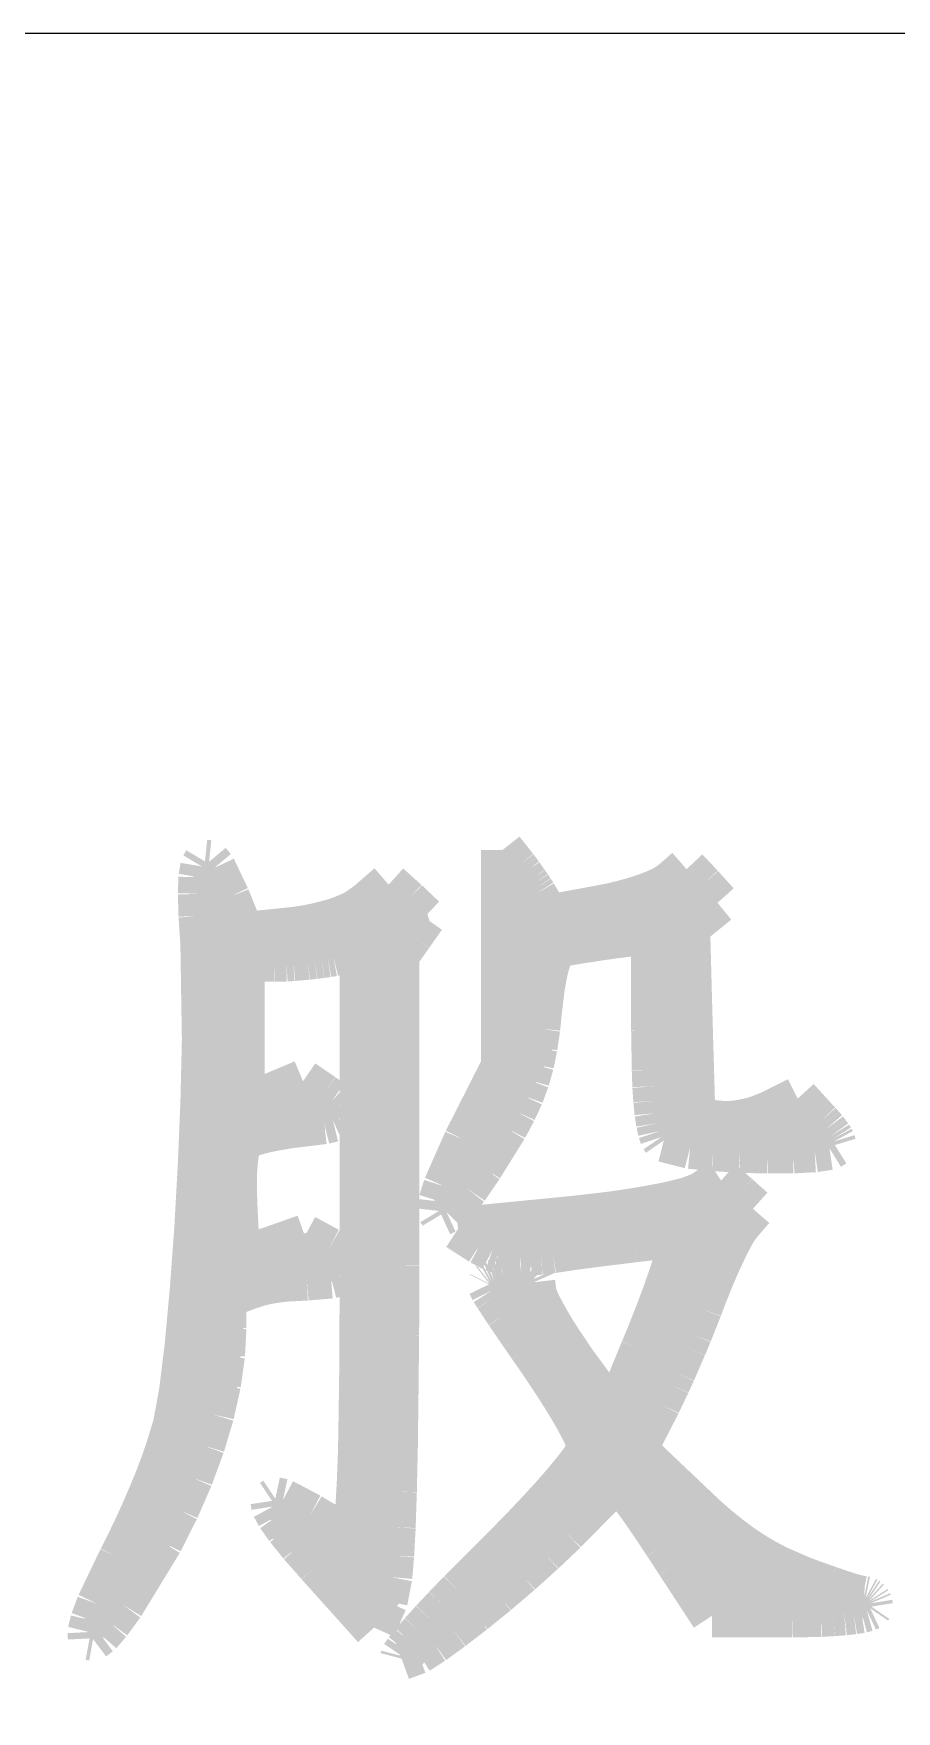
# Model space of a CAD drawing. Extents: x -61 to 349, y -42 to 245.
# Drawn here: x 329.965 to 331.989, y -30.627 to -26.689 of the extents above; entities that cross this region are included whole.
import ezdxf

# ---------------------------------------------------------------- set-up
doc = ezdxf.new("R2010")
doc.units = 0
doc.layers.add('BOARD_GEOMETRY_DIMENSION', color=2, linetype='CONTINUOUS')
doc.layers.add('BOARD_GEOMETRY_SILKSCREEN_TOP', color=1, linetype='CONTINUOUS')

msp = doc.modelspace()

# ---------------------------------------------------------------- linework, layer by layer
at = {"layer": 'BOARD_GEOMETRY_DIMENSION'}
msp.add_lwpolyline([(343.887552, -26.68905), (287.57753, -26.68905), (287.57753, -37.189156)], dxfattribs=at)
at = {"layer": 'BOARD_GEOMETRY_DIMENSION', "const_width": 0.1016}
for points in [[(330.367132, -28.631896), (330.36002, -28.643834)], [(330.376784, -28.632912), (330.367132, -28.631896)], [(330.388976, -28.64739), (330.376784, -28.632912)], [(331.097128, -28.645866), (331.065124, -28.605226)], [(331.065124, -28.605226), (331.065124, -28.85948)], [(330.355702, -28.669488), (330.354432, -28.708096)], [(330.36002, -28.643834), (330.355702, -28.669488)], [(330.421996, -28.716478), (330.388976, -28.64739)], [(331.10297, -28.735274), (331.097128, -28.645866)], [(331.097128, -28.645866), (331.103224, -28.653994)], [(331.109828, -28.662884), (331.103224, -28.653994)], [(331.116178, -28.672028), (331.109828, -28.662884)], [(331.123036, -28.681426), (331.116178, -28.672028)], [(331.496924, -28.650184), (331.460348, -28.682188)], [(331.532992, -28.688538), (331.496924, -28.650184)], [(330.354432, -28.708096), (330.355956, -28.760166)], [(330.382626, -28.699714), (330.403962, -28.786836)], [(330.456286, -28.801822), (330.421996, -28.716478)], [(330.79817, -28.686506), (330.749148, -28.729178)], [(330.841096, -28.72486), (330.79817, -28.686506)], [(331.12964, -28.690824), (331.123036, -28.681426)], [(331.135736, -28.699968), (331.12964, -28.690824)], [(331.141578, -28.709112), (331.135736, -28.699968)], [(331.150722, -28.72486), (331.141578, -28.709112)], [(331.388466, -28.714954), (331.36713, -28.721558)], [(331.408024, -28.70835), (331.388466, -28.714954)], [(331.389736, -28.75407), (331.497178, -28.697428)], [(331.425296, -28.701238), (331.408024, -28.70835)], [(331.516736, -28.716224), (331.417676, -28.797504)], [(331.440282, -28.694634), (331.425296, -28.701238)], [(331.460348, -28.682188), (331.440282, -28.694634)], [(331.497178, -28.697428), (331.516736, -28.716224)], [(331.569568, -28.729178), (331.532992, -28.688538)], [(330.709016, -28.754578), (330.69149, -28.762198)], [(330.698348, -28.800552), (330.789788, -28.735528)], [(330.72451, -28.746704), (330.709016, -28.754578)], [(330.749148, -28.729178), (330.72451, -28.746704)], [(330.789788, -28.735528), (330.836524, -28.758896)], [(330.881482, -28.763214), (330.841096, -28.72486)], [(331.10297, -28.941776), (331.10297, -28.735274)], [(331.150722, -28.72486), (331.134466, -28.770326)], [(331.172058, -28.761182), (331.150722, -28.72486)], [(331.161644, -28.799536), (331.389736, -28.75407)], [(331.298296, -28.737814), (331.172058, -28.761182)], [(331.321664, -28.733242), (331.298296, -28.737814)], [(331.344778, -28.727654), (331.321664, -28.733242)], [(331.36713, -28.721558), (331.344778, -28.727654)], [(331.389736, -28.75407), (331.417676, -28.797504)], [(331.501242, -28.784804), (331.535278, -28.757118)], [(331.535278, -28.757118), (331.569568, -28.729178)], [(330.355956, -28.760166), (330.360274, -28.82519)], [(330.441046, -28.927806), (330.403962, -28.786836)], [(330.403962, -28.786836), (330.456286, -28.863798)], [(330.403962, -28.786836), (330.405486, -28.899612)], [(330.456286, -28.801822), (330.580492, -28.789122)], [(330.60513, -28.785058), (330.580492, -28.789122)], [(330.629006, -28.780486), (330.60513, -28.785058)], [(330.651612, -28.774898), (330.629006, -28.780486)], [(330.67244, -28.768802), (330.651612, -28.774898)], [(330.69149, -28.762198), (330.67244, -28.768802)], [(330.698348, -28.800552), (330.784708, -28.77947)], [(330.784708, -28.77947), (330.805536, -28.789884)], [(330.805536, -28.789884), (330.80706, -28.820872)], [(330.836524, -28.758896), (330.85151, -28.805886)], [(330.85151, -28.805886), (330.881482, -28.763214)], [(331.134466, -28.770326), (331.065124, -29.113988)], [(331.417676, -28.797504), (331.317346, -28.810458)], [(331.417676, -28.797504), (331.454506, -28.808426)], [(331.417676, -28.797504), (331.417676, -29.028136)], [(331.507338, -29.011372), (331.501242, -28.784804)], [(330.360274, -28.82519), (330.36383, -29.049726)], [(330.456286, -28.801822), (330.514452, -28.83154)], [(330.456286, -28.863798), (330.456286, -28.801822)], [(330.514452, -28.83154), (330.590906, -28.825952)], [(330.590906, -28.825952), (330.698348, -28.800552)], [(330.667868, -28.850844), (330.734162, -28.835858)], [(330.734162, -28.835858), (330.734162, -29.524198)], [(330.80706, -28.820872), (330.764642, -28.818586)], [(330.764642, -28.818586), (330.764642, -28.866592)], [(330.781406, -29.789374), (330.80706, -28.820872)], [(330.85151, -28.805886), (330.819506, -28.850844)], [(331.114908, -29.021278), (331.161644, -28.799536)], [(331.182218, -28.84297), (331.187044, -28.83535)], [(331.187044, -28.83535), (331.191362, -28.831794)], [(331.191362, -28.831794), (331.20584, -28.828238)], [(331.20584, -28.828238), (331.217016, -28.826206)], [(331.217016, -28.826206), (331.230224, -28.82392)], [(331.230224, -28.82392), (331.24521, -28.82138)], [(331.24521, -28.82138), (331.26172, -28.81884)], [(331.26172, -28.81884), (331.279754, -28.816046)], [(331.279754, -28.816046), (331.298296, -28.813252)], [(331.298296, -28.813252), (331.317346, -28.810458)], [(331.454506, -28.808426), (331.462888, -28.88107)], [(330.456286, -28.863798), (330.456286, -29.205682)], [(330.456286, -28.863798), (330.52893, -28.863798)], [(330.52893, -28.863798), (330.557886, -28.863036)], [(330.557886, -28.863036), (330.574142, -28.86202)], [(330.574142, -28.86202), (330.590652, -28.860496)], [(330.590652, -28.860496), (330.60767, -28.858972)], [(330.60767, -28.858972), (330.62418, -28.857194)], [(330.62418, -28.857194), (330.640182, -28.855162)], [(330.640182, -28.855162), (330.65466, -28.85313)], [(330.65466, -28.85313), (330.667868, -28.850844)], [(330.764642, -28.866592), (330.76642, -29.428186)], [(330.819506, -29.57957), (330.819506, -28.850844)], [(331.065124, -28.85948), (331.065124, -29.113988)], [(331.168502, -28.885896), (331.173074, -28.868624)], [(331.173074, -28.868624), (331.177646, -28.854146)], [(331.177646, -28.854146), (331.182218, -28.84297)], [(330.405486, -28.899612), (330.391008, -29.26969)], [(331.160628, -28.927044), (331.164438, -28.905454)], [(331.164438, -28.905454), (331.168502, -28.885896)], [(331.462888, -28.88107), (331.469238, -29.24556)], [(330.422758, -29.174186), (330.441046, -28.927806)], [(331.065124, -29.113988), (331.10297, -28.941776)], [(331.154786, -28.974796), (331.160628, -28.927044)], [(331.149706, -29.024072), (331.154786, -28.974796)], [(331.035914, -29.253942), (331.149706, -29.024072)], [(331.065124, -29.113988), (331.149706, -29.024072)], [(331.149706, -29.024072), (331.114908, -29.021278)], [(331.143356, -29.06776), (331.149706, -29.024072)], [(331.417676, -29.028136), (331.4192, -29.1211)], [(331.513942, -29.237686), (331.507338, -29.011372)], [(330.36383, -29.049726), (330.360528, -29.19095)], [(331.135228, -29.107384), (331.143356, -29.06776)], [(331.124814, -29.144468), (331.135228, -29.107384)], [(330.597256, -29.148024), (330.526898, -29.177742)], [(330.644246, -29.180028), (330.597256, -29.148024)], [(331.065124, -29.113988), (330.977494, -29.286962)], [(331.111352, -29.18079), (331.124814, -29.144468)], [(331.4192, -29.1211), (331.42047, -29.159962)], [(330.360528, -29.19095), (330.354432, -29.341572)], [(330.391008, -29.26969), (330.422758, -29.174186)], [(330.526898, -29.177742), (330.456286, -29.205682)], [(330.66482, -29.194506), (330.644246, -29.180028)], [(331.094334, -29.21762), (331.111352, -29.18079)], [(331.42047, -29.159962), (331.422756, -29.193744)], [(331.757528, -29.188664), (331.69352, -29.220668)], [(331.8002, -29.2354), (331.757528, -29.188664)], [(331.757528, -29.188664), (331.757782, -29.188664)], [(330.456286, -29.205682), (330.391008, -29.26969)], [(330.638404, -29.21254), (330.391008, -29.26969)], [(330.456286, -29.205682), (330.515468, -29.216096)], [(330.515468, -29.216096), (330.602844, -29.192982)], [(330.602844, -29.192982), (330.638404, -29.21254)], [(330.67879, -29.206952), (330.66482, -29.194506)], [(330.68641, -29.217366), (330.67879, -29.206952)], [(330.680822, -29.233622), (330.686918, -29.226002)], [(330.686918, -29.226002), (330.68641, -29.217366)], [(331.073252, -29.25699), (331.094334, -29.21762)], [(331.422756, -29.193744), (331.42555, -29.2227)], [(331.42555, -29.2227), (331.42936, -29.246322)], [(331.69352, -29.220668), (331.66812, -29.230828)], [(330.391008, -29.26969), (330.382626, -29.523182)], [(330.437998, -29.389578), (330.391008, -29.26969)], [(330.391008, -29.26969), (330.454254, -29.284676)], [(330.479146, -29.273246), (330.493116, -29.269182)], [(330.493116, -29.269182), (330.50861, -29.265118)], [(330.50861, -29.265118), (330.525882, -29.261562)], [(330.525882, -29.261562), (330.54417, -29.25826)], [(330.54417, -29.25826), (330.56322, -29.254958)], [(330.56322, -29.254958), (330.58227, -29.252672)], [(330.58227, -29.252672), (330.646532, -29.244798)], [(330.646532, -29.244798), (330.66736, -29.239718)], [(330.66736, -29.239718), (330.680822, -29.233622)], [(331.001624, -29.317442), (331.035914, -29.253942)], [(331.016102, -29.348938), (331.073252, -29.25699)], [(331.42936, -29.246322), (331.433424, -29.265118)], [(331.433424, -29.265118), (331.437996, -29.278834)], [(331.469238, -29.24556), (331.521054, -29.26715)], [(331.573886, -29.24429), (331.513942, -29.237686)], [(331.521054, -29.26715), (331.692504, -29.27223)], [(331.585062, -29.245052), (331.573886, -29.24429)], [(331.598016, -29.245052), (331.585062, -29.245052)], [(331.611478, -29.243782), (331.598016, -29.245052)], [(331.625448, -29.24175), (331.611478, -29.243782)], [(331.639926, -29.238956), (331.625448, -29.24175)], [(331.654404, -29.2354), (331.639926, -29.238956)], [(331.66812, -29.230828), (331.654404, -29.2354)], [(331.692504, -29.27223), (331.743558, -29.237178)], [(331.743558, -29.237178), (331.792326, -29.281882)], [(331.808582, -29.24429), (331.8002, -29.2354)], [(331.816202, -29.252926), (331.808582, -29.24429)], [(331.823314, -29.261054), (331.816202, -29.252926)], [(331.82941, -29.269182), (331.823314, -29.261054)], [(331.834998, -29.276802), (331.82941, -29.269182)], [(330.443586, -29.313632), (330.446634, -29.300678)], [(330.446634, -29.300678), (330.45019, -29.291026)], [(330.45019, -29.291026), (330.454254, -29.284676)], [(330.454254, -29.284676), (330.46797, -29.27731)], [(330.46797, -29.27731), (330.479146, -29.273246)], [(330.977494, -29.286962), (330.929742, -29.394912)], [(331.437996, -29.278834), (331.443584, -29.286962)], [(331.443584, -29.286962), (331.505306, -29.30271)], [(331.505306, -29.30271), (331.559916, -29.308044)], [(331.559916, -29.308044), (331.6224, -29.312108)], [(331.792326, -29.281882), (331.72273, -29.284676)], [(331.797406, -29.310584), (331.832204, -29.305504)], [(331.832204, -29.305504), (331.844904, -29.29763)], [(331.839316, -29.28366), (331.834998, -29.276802)], [(331.842364, -29.289248), (331.839316, -29.28366)], [(331.844904, -29.29763), (331.842364, -29.289248)], [(330.354432, -29.341572), (330.34605, -29.492956)], [(330.438506, -29.367734), (330.439522, -29.347414)], [(330.439522, -29.347414), (330.4413, -29.32938)], [(330.4413, -29.32938), (330.443586, -29.313632)], [(330.981558, -29.399484), (331.001624, -29.317442)], [(331.6224, -29.312108), (331.686662, -29.313632)], [(331.686662, -29.313632), (331.747114, -29.313378)], [(331.747114, -29.313378), (331.797406, -29.310584)], [(330.382626, -29.523182), (330.438506, -29.367734)], [(330.438506, -29.367734), (330.437998, -29.389578)], [(330.981558, -29.399484), (331.016102, -29.348938)], [(331.57795, -29.380942), (331.532992, -29.410914)], [(331.616558, -29.414978), (331.57795, -29.380942)], [(330.439268, -29.436568), (330.437998, -29.389578)], [(330.929742, -29.394912), (330.918566, -29.430218)], [(330.954126, -29.434536), (330.981558, -29.399484)], [(331.501242, -29.42336), (331.47508, -29.429964)], [(331.532992, -29.410914), (331.501242, -29.42336)], [(331.50429, -29.464254), (331.574648, -29.424376)], [(331.574648, -29.424376), (331.608176, -29.446982)], [(331.652626, -29.447236), (331.616558, -29.414978)], [(330.445618, -29.564584), (330.439268, -29.436568)], [(330.76642, -29.428186), (330.767182, -30.14726)], [(330.918566, -29.430218), (330.916026, -29.452316)], [(330.916026, -29.452316), (330.921106, -29.460698)], [(330.921106, -29.460698), (330.933806, -29.454856)], [(330.933806, -29.454856), (330.954126, -29.434536)], [(331.27315, -29.462984), (331.223366, -29.468572)], [(331.320648, -29.457396), (331.27315, -29.462984)], [(331.305154, -29.501084), (331.50429, -29.464254)], [(331.365352, -29.450792), (331.320648, -29.457396)], [(331.4065, -29.443934), (331.365352, -29.450792)], [(331.44333, -29.437076), (331.4065, -29.443934)], [(331.47508, -29.429964), (331.44333, -29.437076)], [(331.608176, -29.446982), (331.486256, -29.509212)], [(331.622908, -29.481526), (331.652626, -29.447236)], [(330.34605, -29.492956), (330.335382, -29.637736)], [(330.412344, -29.476954), (330.382626, -29.523182)], [(330.445618, -29.564584), (330.412344, -29.476954)], [(331.223366, -29.468572), (330.96073, -29.494226)], [(330.96073, -29.494226), (331.01407, -29.528516)], [(331.051408, -29.514546), (331.305154, -29.501084)], [(331.608684, -29.5021), (331.537056, -29.53131)], [(331.600302, -29.517594), (331.608684, -29.5021)], [(331.608684, -29.5021), (331.616558, -29.489908)], [(331.616558, -29.489908), (331.622908, -29.481526)], [(330.382626, -29.523182), (330.340462, -29.899864)], [(330.385928, -29.583126), (330.382626, -29.523182)], [(330.382626, -29.523182), (330.448158, -29.603192)], [(330.445618, -29.564584), (330.52258, -29.539184)], [(330.448158, -29.603192), (330.6572, -29.541216)], [(330.601574, -29.511244), (330.52258, -29.539184)], [(330.6572, -29.541216), (330.601574, -29.511244)], [(330.6572, -29.541216), (330.605892, -29.611828)], [(330.681584, -29.602176), (330.6572, -29.541216)], [(330.6572, -29.541216), (330.678536, -29.553916)], [(330.734162, -29.524198), (330.733146, -29.810456)], [(331.01407, -29.528516), (331.04201, -29.543502)], [(331.04201, -29.543502), (331.056234, -29.548582)], [(331.182726, -29.547566), (331.229462, -29.540454)], [(331.229462, -29.540454), (331.254608, -29.537152)], [(331.254608, -29.537152), (331.280262, -29.53385)], [(331.280262, -29.53385), (331.305662, -29.530548)], [(331.305662, -29.530548), (331.3303, -29.5275)], [(331.3303, -29.5275), (331.35316, -29.524706)], [(331.35316, -29.524706), (331.373988, -29.522166)], [(331.373988, -29.522166), (331.392022, -29.51988)], [(331.392022, -29.51988), (331.486256, -29.509212)], [(331.486256, -29.509212), (331.47127, -29.564584)], [(331.537056, -29.53131), (331.513434, -29.609288)], [(331.580998, -29.556964), (331.590904, -29.536136)], [(331.590904, -29.536136), (331.600302, -29.517594)], [(330.385928, -29.583126), (330.445618, -29.564584)], [(330.605892, -29.611828), (330.385928, -29.583126)], [(330.692506, -29.5656), (330.678536, -29.553916)], [(330.699872, -29.576522), (330.692506, -29.5656)], [(330.70038, -29.586428), (330.699872, -29.576522)], [(330.818744, -29.744162), (330.819506, -29.57957)], [(331.056234, -29.548582), (331.071728, -29.552138)], [(331.071728, -29.552138), (331.088492, -29.553916)], [(331.088492, -29.553916), (331.107542, -29.554424)], [(331.107542, -29.554424), (331.129386, -29.553662)], [(331.129386, -29.553662), (331.154278, -29.551122)], [(331.154278, -29.551122), (331.182726, -29.547566)], [(331.47127, -29.564584), (331.461872, -29.59481)], [(331.56017, -29.6037), (331.570584, -29.57957)], [(331.570584, -29.57957), (331.580998, -29.556964)], [(330.385928, -29.633418), (330.448158, -29.603192)], [(330.49337, -29.62529), (330.508102, -29.621734)], [(330.508102, -29.621734), (330.523596, -29.61894)], [(330.523596, -29.61894), (330.54036, -29.6164)], [(330.54036, -29.6164), (330.557124, -29.614368)], [(330.557124, -29.614368), (330.605892, -29.611828)], [(330.557124, -29.614368), (330.574142, -29.612844)], [(330.574142, -29.612844), (330.590144, -29.611828)], [(330.590144, -29.611828), (330.605892, -29.611828)], [(330.605892, -29.611828), (330.662534, -29.607002)], [(330.662534, -29.607002), (330.681584, -29.602176)], [(330.681584, -29.602176), (330.69403, -29.595064)], [(330.69403, -29.595064), (330.70038, -29.586428)], [(331.034136, -29.623004), (331.033374, -29.624528)], [(331.036422, -29.621226), (331.034136, -29.623004)], [(331.040232, -29.619194), (331.036422, -29.621226)], [(331.045566, -29.616908), (331.040232, -29.619194)], [(331.05217, -29.614876), (331.045566, -29.616908)], [(331.059282, -29.612844), (331.05217, -29.614876)], [(331.067918, -29.610812), (331.059282, -29.612844)], [(331.086714, -29.607256), (331.067918, -29.610812)], [(331.09916, -29.605224), (331.086714, -29.607256)], [(331.109828, -29.603954), (331.09916, -29.605224)], [(331.118464, -29.604208), (331.109828, -29.603954)], [(331.125576, -29.605986), (331.118464, -29.604208)], [(331.13091, -29.60878), (331.125576, -29.605986)], [(331.135228, -29.613352), (331.13091, -29.60878)], [(331.138022, -29.619702), (331.135228, -29.613352)], [(331.140054, -29.637228), (331.138022, -29.619702)], [(331.513434, -29.609288), (331.366876, -29.968952)], [(331.45476, -29.615384), (331.446632, -29.639006)], [(331.461872, -29.59481), (331.45476, -29.615384)], [(331.539596, -29.6545), (331.56017, -29.6037)], [(330.335382, -29.637736), (330.323444, -29.768038)], [(330.384912, -29.929836), (330.413614, -29.6545)], [(330.413614, -29.6545), (330.46924, -29.633164)], [(330.413614, -29.6545), (330.413614, -29.727144)], [(330.46924, -29.633164), (330.49337, -29.62529)], [(331.033374, -29.624528), (331.040486, -29.639006)], [(331.040486, -29.639006), (331.049376, -29.652976)], [(331.049376, -29.652976), (331.141578, -29.646372)], [(331.049376, -29.652976), (331.06106, -29.670756)], [(331.141578, -29.646372), (331.11059, -29.687266)], [(331.141578, -29.646372), (331.140054, -29.637228)], [(331.141578, -29.646372), (331.145896, -29.659072)], [(331.153008, -29.674566), (331.145896, -29.659072)], [(331.446632, -29.639006), (331.437234, -29.66466)], [(331.52969, -29.68117), (331.539596, -29.6545)], [(331.06106, -29.670756), (331.075284, -29.692346)], [(331.075284, -29.692346), (331.091794, -29.716476)], [(331.11059, -29.687266), (331.324712, -30.002988)], [(331.162406, -29.6926), (331.153008, -29.674566)], [(331.173836, -29.71292), (331.162406, -29.6926)], [(331.42682, -29.692092), (331.415644, -29.72054)], [(331.437234, -29.66466), (331.42682, -29.692092)], [(331.51826, -29.710126), (331.52969, -29.68117)], [(330.410312, -29.791152), (330.413614, -29.727144)], [(331.091794, -29.716476), (331.110082, -29.743146)], [(331.18679, -29.734764), (331.173836, -29.71292)], [(331.201522, -29.757878), (331.18679, -29.734764)], [(331.415644, -29.72054), (331.404214, -29.749496)], [(331.493368, -29.770832), (331.506322, -29.740098)], [(331.506322, -29.740098), (331.51826, -29.710126)], [(330.323444, -29.768038), (330.310236, -29.875988)], [(330.81722, -29.88691), (330.818744, -29.744162)], [(331.110082, -29.743146), (331.129894, -29.771848)], [(331.129894, -29.771848), (331.150722, -29.80182)], [(331.234034, -29.806138), (331.201522, -29.757878)], [(331.328014, -29.934408), (331.392022, -29.778452)], [(331.404214, -29.749496), (331.392022, -29.778452)], [(331.480414, -29.800804), (331.493368, -29.770832)], [(330.40066, -29.85897), (330.410312, -29.791152)], [(330.733146, -29.810456), (330.731622, -29.922216)], [(330.81341, -30.110938), (330.781406, -29.789374)], [(331.191362, -29.86278), (331.150722, -29.80182)], [(331.328014, -29.934408), (331.234034, -29.806138)], [(331.467714, -29.830014), (331.480414, -29.800804)], [(330.384912, -29.929836), (330.40066, -29.85897)], [(331.432662, -29.904436), (331.455014, -29.8577)], [(331.455014, -29.8577), (331.467714, -29.830014)], [(330.310236, -29.875988), (330.296012, -29.953712)], [(330.340462, -29.899864), (330.31684, -30.021276)], [(330.384912, -29.929836), (330.340462, -29.899864)], [(330.815696, -30.008576), (330.81722, -29.88691)], [(331.191362, -29.86278), (331.20965, -29.891736)], [(331.20965, -29.891736), (331.22616, -29.918914)], [(330.363068, -30.002734), (330.384912, -29.929836)], [(330.731622, -29.922216), (330.730098, -30.014164)], [(331.22616, -29.918914), (331.240384, -29.943806)], [(331.366876, -29.968952), (331.328014, -29.934408)], [(331.377036, -30.013402), (331.432662, -29.904436)], [(330.296012, -29.953712), (330.277978, -30.013148)], [(331.240384, -29.943806), (331.251814, -29.96565)], [(331.251814, -29.96565), (331.260958, -29.983938)], [(330.277978, -30.013148), (330.265786, -30.047946)], [(330.335636, -30.07741), (330.363068, -30.002734)], [(330.730098, -30.014164), (330.727304, -30.087316)], [(330.815696, -30.008576), (330.81341, -30.110938)], [(331.268324, -30.007052), (331.253846, -30.034484)], [(331.260958, -29.983938), (331.266292, -29.997908)], [(331.266292, -29.997908), (331.268324, -30.007052)], [(331.291438, -30.060392), (331.324712, -30.002988)], [(331.324712, -30.002988), (331.33665, -30.079696)], [(331.324712, -30.002988), (331.397356, -30.096714)], [(331.509624, -30.139386), (331.377036, -30.013402)], [(330.31684, -30.021276), (330.174346, -30.376622)], [(330.265786, -30.047946), (330.251816, -30.084776)], [(331.236828, -30.05709), (331.214476, -30.084522)], [(331.253846, -30.034484), (331.236828, -30.05709)], [(330.251816, -30.084776), (330.236068, -30.122622)], [(330.30287, -30.152594), (330.335636, -30.07741)], [(330.727304, -30.087316), (330.724256, -30.142434)], [(330.947522, -30.43301), (331.291438, -30.060392)], [(331.214476, -30.084522), (331.187298, -30.116018)], [(331.33665, -30.079696), (331.212698, -30.20568)], [(331.33665, -30.079696), (331.366622, -30.118304)], [(331.397356, -30.096714), (331.53604, -30.224222)], [(330.236068, -30.122622), (330.219558, -30.160722)], [(330.532232, -30.127702), (330.524612, -30.132782)], [(330.524612, -30.132782), (330.526644, -30.14599)], [(330.550012, -30.131512), (330.532232, -30.127702)], [(330.614274, -30.165294), (330.550012, -30.131512)], [(330.810616, -30.194758), (330.81341, -30.110938)], [(331.187298, -30.116018), (331.155548, -30.150816)], [(331.366622, -30.118304), (331.382116, -30.139386)], [(330.219558, -30.160722), (330.20254, -30.19806)], [(330.26477, -30.228286), (330.30287, -30.152594)], [(330.526644, -30.14599), (330.538328, -30.16758)], [(330.538328, -30.16758), (330.634594, -30.238192)], [(330.538328, -30.16758), (330.559664, -30.197806)], [(330.627482, -30.173422), (330.614274, -30.165294)], [(330.640436, -30.181296), (330.627482, -30.173422)], [(330.627482, -30.173422), (330.690982, -30.254956)], [(330.724256, -30.142434), (330.720446, -30.180788)], [(330.767182, -30.14726), (330.73975, -30.282388)], [(330.767182, -30.14726), (330.747624, -30.236414)], [(330.770992, -30.310074), (330.767182, -30.14726)], [(331.155548, -30.150816), (331.120496, -30.188154)], [(331.382116, -30.139386), (331.392784, -30.154372)], [(331.392784, -30.154372), (331.404976, -30.171898)], [(331.404976, -30.171898), (331.418184, -30.191202)], [(331.583792, -30.310836), (331.43952, -30.161992)], [(331.43952, -30.161992), (331.534262, -30.320488)], [(331.53985, -30.168088), (331.509624, -30.139386)], [(331.569314, -30.193996), (331.53985, -30.168088)], [(330.20254, -30.19806), (330.185014, -30.234382)], [(330.559664, -30.197806), (330.590652, -30.23616)], [(330.747624, -30.236414), (330.640436, -30.181296)], [(330.640436, -30.181296), (330.653136, -30.188154)], [(330.665582, -30.194504), (330.653136, -30.188154)], [(330.677012, -30.199838), (330.665582, -30.194504)], [(330.687426, -30.204156), (330.677012, -30.199838)], [(330.696824, -30.207204), (330.687426, -30.204156)], [(330.710794, -30.210252), (330.696824, -30.207204)], [(330.715874, -30.202886), (330.710794, -30.210252)], [(330.720446, -30.180788), (330.715874, -30.202886)], [(330.80706, -30.261052), (330.810616, -30.194758)], [(331.120496, -30.188154), (331.082142, -30.227524)], [(331.161644, -30.254194), (331.212698, -30.20568)], [(331.418184, -30.191202), (331.4319, -30.21203)], [(331.4319, -30.21203), (331.446378, -30.234128)], [(331.598016, -30.21711), (331.569314, -30.193996)], [(330.185014, -30.234382), (330.167996, -30.26791)], [(330.174346, -30.376622), (330.26477, -30.228286)], [(330.590652, -30.23616), (330.631546, -30.282642)], [(330.634594, -30.238192), (330.748894, -30.362398)], [(331.082142, -30.227524), (331.041756, -30.26791)], [(331.107542, -30.302962), (331.161644, -30.254194)], [(331.446378, -30.234128), (331.46111, -30.256226)], [(331.53604, -30.224222), (331.69733, -30.333188)], [(331.62621, -30.238192), (331.598016, -30.21711)], [(331.65415, -30.256734), (331.62621, -30.238192)], [(330.116434, -30.375352), (330.20508, -30.262068)], [(330.167996, -30.26791), (330.116434, -30.375352)], [(330.631546, -30.282642), (330.76388, -30.430216)], [(330.690982, -30.254956), (330.742544, -30.310074)], [(330.73975, -30.282388), (330.716636, -30.255718)], [(330.802742, -30.311598), (330.80706, -30.261052)], [(331.041756, -30.26791), (330.964032, -30.345634)], [(331.46111, -30.256226), (331.475334, -30.278324)], [(331.475334, -30.278324), (331.556614, -30.40253)], [(331.681836, -30.273244), (331.65415, -30.256734)], [(331.709776, -30.287976), (331.681836, -30.273244)], [(331.766164, -30.312614), (331.709776, -30.287976)], [(330.742544, -30.310074), (330.770992, -30.310074)], [(330.757784, -30.37713), (330.802742, -30.311598)], [(330.802742, -30.311598), (330.79182, -30.36824)], [(331.05217, -30.350206), (331.107542, -30.302962)], [(331.534262, -30.320488), (331.59065, -30.361636)], [(331.681328, -30.360874), (331.583792, -30.310836)], [(331.69733, -30.333188), (331.841856, -30.37078)], [(331.788516, -30.320996), (331.766164, -30.312614)], [(331.810614, -30.32887), (331.788516, -30.320996)], [(331.830934, -30.335982), (331.810614, -30.32887)], [(330.748894, -30.362398), (330.757784, -30.37713)], [(330.76388, -30.430216), (330.79182, -30.36824)], [(330.964032, -30.345634), (330.929742, -30.381448)], [(330.998068, -30.394148), (331.05217, -30.350206)], [(331.59065, -30.361636), (331.638656, -30.36951)], [(331.841856, -30.37078), (331.681328, -30.360874)], [(331.850238, -30.34284), (331.830934, -30.335982)], [(331.86751, -30.348428), (331.850238, -30.34284)], [(331.882496, -30.353254), (331.86751, -30.348428)], [(331.894688, -30.356556), (331.882496, -30.353254)], [(331.909166, -30.359604), (331.894688, -30.356556)], [(331.91323, -30.359858), (331.909166, -30.359604)], [(331.91704, -30.36062), (331.91323, -30.359858)], [(331.920342, -30.362398), (331.91704, -30.36062)], [(331.92339, -30.36443), (331.920342, -30.362398)], [(331.92593, -30.366716), (331.92339, -30.36443)], [(331.927708, -30.36951), (331.92593, -30.366716)], [(331.929232, -30.373066), (331.927708, -30.36951)], [(330.116434, -30.375352), (330.10221, -30.413706)], [(330.174346, -30.376622), (330.143866, -30.418532)], [(330.929742, -30.381448), (330.899516, -30.413706)], [(330.947522, -30.43301), (330.998068, -30.394148)], [(331.744574, -30.40253), (331.556614, -30.40253)], [(331.744574, -30.40253), (331.811884, -30.40126)], [(331.811884, -30.40126), (331.841094, -30.399482)], [(331.841094, -30.399482), (331.867002, -30.397704)], [(331.867002, -30.397704), (331.888846, -30.395164)], [(331.888846, -30.395164), (331.906626, -30.39237)], [(331.906626, -30.39237), (331.91958, -30.388814)], [(331.91958, -30.388814), (331.927708, -30.385004)], [(331.927708, -30.385004), (331.930502, -30.38094)], [(331.930502, -30.38094), (331.929232, -30.373066)], [(330.10221, -30.413706), (330.095606, -30.44063)], [(330.095606, -30.44063), (330.096368, -30.455616)], [(330.10475, -30.45714), (330.120752, -30.445202)], [(330.120752, -30.445202), (330.143866, -30.418532)], [(330.873862, -30.442154), (330.853034, -30.46603)], [(330.899516, -30.413706), (330.873862, -30.442154)], [(330.903072, -30.465268), (330.947522, -30.43301)], [(330.096368, -30.455616), (330.10475, -30.45714)], [(330.828142, -30.50286), (330.86675, -30.488636)], [(330.838048, -30.484572), (330.829666, -30.497018)], [(330.853034, -30.46603), (330.838048, -30.484572)], [(330.86675, -30.488636), (330.903072, -30.465268)], [(330.829666, -30.497018), (330.828142, -30.50286)]]:
    msp.add_lwpolyline(points, dxfattribs=at)
at = {"layer": 'BOARD_GEOMETRY_SILKSCREEN_TOP'}
msp.add_lwpolyline([(343.887552, -26.68905), (287.57753, -26.68905), (287.57753, -37.189156)], dxfattribs=at)
at = {"layer": 'BOARD_GEOMETRY_SILKSCREEN_TOP', "const_width": 0.1016}
for points in [[(330.367132, -28.631896), (330.36002, -28.643834)], [(330.376784, -28.632912), (330.367132, -28.631896)], [(330.388976, -28.64739), (330.376784, -28.632912)], [(331.065124, -28.605226), (331.065124, -28.85948)], [(331.097128, -28.645866), (331.065124, -28.605226)], [(330.355702, -28.669488), (330.354432, -28.708096)], [(330.36002, -28.643834), (330.355702, -28.669488)], [(330.421996, -28.716478), (330.388976, -28.64739)], [(331.097128, -28.645866), (331.103224, -28.653994)], [(331.10297, -28.735274), (331.097128, -28.645866)], [(331.109828, -28.662884), (331.103224, -28.653994)], [(331.116178, -28.672028), (331.109828, -28.662884)], [(331.123036, -28.681426), (331.116178, -28.672028)], [(331.496924, -28.650184), (331.460348, -28.682188)], [(331.532992, -28.688538), (331.496924, -28.650184)], [(330.354432, -28.708096), (330.355956, -28.760166)], [(330.382626, -28.699714), (330.403962, -28.786836)], [(330.456286, -28.801822), (330.421996, -28.716478)], [(330.79817, -28.686506), (330.749148, -28.729178)], [(330.841096, -28.72486), (330.79817, -28.686506)], [(331.12964, -28.690824), (331.123036, -28.681426)], [(331.135736, -28.699968), (331.12964, -28.690824)], [(331.141578, -28.709112), (331.135736, -28.699968)], [(331.150722, -28.72486), (331.141578, -28.709112)], [(331.388466, -28.714954), (331.36713, -28.721558)], [(331.408024, -28.70835), (331.388466, -28.714954)], [(331.389736, -28.75407), (331.497178, -28.697428)], [(331.425296, -28.701238), (331.408024, -28.70835)], [(331.516736, -28.716224), (331.417676, -28.797504)], [(331.440282, -28.694634), (331.425296, -28.701238)], [(331.460348, -28.682188), (331.440282, -28.694634)], [(331.497178, -28.697428), (331.516736, -28.716224)], [(331.569568, -28.729178), (331.532992, -28.688538)], [(330.709016, -28.754578), (330.69149, -28.762198)], [(330.698348, -28.800552), (330.789788, -28.735528)], [(330.72451, -28.746704), (330.709016, -28.754578)], [(330.749148, -28.729178), (330.72451, -28.746704)], [(330.789788, -28.735528), (330.836524, -28.758896)], [(330.881482, -28.763214), (330.841096, -28.72486)], [(331.10297, -28.941776), (331.10297, -28.735274)], [(331.150722, -28.72486), (331.134466, -28.770326)], [(331.172058, -28.761182), (331.150722, -28.72486)], [(331.161644, -28.799536), (331.389736, -28.75407)], [(331.298296, -28.737814), (331.172058, -28.761182)], [(331.321664, -28.733242), (331.298296, -28.737814)], [(331.344778, -28.727654), (331.321664, -28.733242)], [(331.36713, -28.721558), (331.344778, -28.727654)], [(331.389736, -28.75407), (331.417676, -28.797504)], [(331.501242, -28.784804), (331.535278, -28.757118)], [(331.535278, -28.757118), (331.569568, -28.729178)], [(330.355956, -28.760166), (330.360274, -28.82519)], [(330.403962, -28.786836), (330.405486, -28.899612)], [(330.403962, -28.786836), (330.456286, -28.863798)], [(330.441046, -28.927806), (330.403962, -28.786836)], [(330.456286, -28.801822), (330.580492, -28.789122)], [(330.60513, -28.785058), (330.580492, -28.789122)], [(330.629006, -28.780486), (330.60513, -28.785058)], [(330.651612, -28.774898), (330.629006, -28.780486)], [(330.67244, -28.768802), (330.651612, -28.774898)], [(330.69149, -28.762198), (330.67244, -28.768802)], [(330.698348, -28.800552), (330.784708, -28.77947)], [(330.784708, -28.77947), (330.805536, -28.789884)], [(330.805536, -28.789884), (330.80706, -28.820872)], [(330.836524, -28.758896), (330.85151, -28.805886)], [(330.85151, -28.805886), (330.881482, -28.763214)], [(331.134466, -28.770326), (331.065124, -29.113988)], [(331.417676, -28.797504), (331.317346, -28.810458)], [(331.417676, -28.797504), (331.417676, -29.028136)], [(331.417676, -28.797504), (331.454506, -28.808426)], [(331.507338, -29.011372), (331.501242, -28.784804)], [(330.360274, -28.82519), (330.36383, -29.049726)], [(330.456286, -28.863798), (330.456286, -28.801822)], [(330.456286, -28.801822), (330.514452, -28.83154)], [(330.514452, -28.83154), (330.590906, -28.825952)], [(330.590906, -28.825952), (330.698348, -28.800552)], [(330.667868, -28.850844), (330.734162, -28.835858)], [(330.734162, -28.835858), (330.734162, -29.524198)], [(330.764642, -28.818586), (330.764642, -28.866592)], [(330.80706, -28.820872), (330.764642, -28.818586)], [(330.781406, -29.789374), (330.80706, -28.820872)], [(330.85151, -28.805886), (330.819506, -28.850844)], [(331.114908, -29.021278), (331.161644, -28.799536)], [(331.182218, -28.84297), (331.187044, -28.83535)], [(331.187044, -28.83535), (331.191362, -28.831794)], [(331.191362, -28.831794), (331.20584, -28.828238)], [(331.20584, -28.828238), (331.217016, -28.826206)], [(331.217016, -28.826206), (331.230224, -28.82392)], [(331.230224, -28.82392), (331.24521, -28.82138)], [(331.24521, -28.82138), (331.26172, -28.81884)], [(331.26172, -28.81884), (331.279754, -28.816046)], [(331.279754, -28.816046), (331.298296, -28.813252)], [(331.298296, -28.813252), (331.317346, -28.810458)], [(331.454506, -28.808426), (331.462888, -28.88107)], [(330.456286, -28.863798), (330.52893, -28.863798)], [(330.456286, -28.863798), (330.456286, -29.205682)], [(330.52893, -28.863798), (330.557886, -28.863036)], [(330.557886, -28.863036), (330.574142, -28.86202)], [(330.574142, -28.86202), (330.590652, -28.860496)], [(330.590652, -28.860496), (330.60767, -28.858972)], [(330.60767, -28.858972), (330.62418, -28.857194)], [(330.62418, -28.857194), (330.640182, -28.855162)], [(330.640182, -28.855162), (330.65466, -28.85313)], [(330.65466, -28.85313), (330.667868, -28.850844)], [(330.764642, -28.866592), (330.76642, -29.428186)], [(330.819506, -29.57957), (330.819506, -28.850844)], [(331.065124, -28.85948), (331.065124, -29.113988)], [(331.168502, -28.885896), (331.173074, -28.868624)], [(331.173074, -28.868624), (331.177646, -28.854146)], [(331.177646, -28.854146), (331.182218, -28.84297)], [(330.405486, -28.899612), (330.391008, -29.26969)], [(331.160628, -28.927044), (331.164438, -28.905454)], [(331.164438, -28.905454), (331.168502, -28.885896)], [(331.462888, -28.88107), (331.469238, -29.24556)], [(330.422758, -29.174186), (330.441046, -28.927806)], [(331.065124, -29.113988), (331.10297, -28.941776)], [(331.154786, -28.974796), (331.160628, -28.927044)], [(331.149706, -29.024072), (331.154786, -28.974796)], [(331.035914, -29.253942), (331.149706, -29.024072)], [(331.065124, -29.113988), (331.149706, -29.024072)], [(331.149706, -29.024072), (331.114908, -29.021278)], [(331.143356, -29.06776), (331.149706, -29.024072)], [(331.417676, -29.028136), (331.4192, -29.1211)], [(331.513942, -29.237686), (331.507338, -29.011372)], [(330.36383, -29.049726), (330.360528, -29.19095)], [(331.135228, -29.107384), (331.143356, -29.06776)], [(331.124814, -29.144468), (331.135228, -29.107384)], [(330.597256, -29.148024), (330.526898, -29.177742)], [(330.644246, -29.180028), (330.597256, -29.148024)], [(331.065124, -29.113988), (330.977494, -29.286962)], [(331.111352, -29.18079), (331.124814, -29.144468)], [(331.4192, -29.1211), (331.42047, -29.159962)], [(330.360528, -29.19095), (330.354432, -29.341572)], [(330.391008, -29.26969), (330.422758, -29.174186)], [(330.526898, -29.177742), (330.456286, -29.205682)], [(330.66482, -29.194506), (330.644246, -29.180028)], [(331.094334, -29.21762), (331.111352, -29.18079)], [(331.42047, -29.159962), (331.422756, -29.193744)], [(331.757528, -29.188664), (331.69352, -29.220668)], [(331.757528, -29.188664), (331.757782, -29.188664)], [(331.8002, -29.2354), (331.757528, -29.188664)], [(330.456286, -29.205682), (330.391008, -29.26969)], [(330.638404, -29.21254), (330.391008, -29.26969)], [(330.456286, -29.205682), (330.515468, -29.216096)], [(330.515468, -29.216096), (330.602844, -29.192982)], [(330.602844, -29.192982), (330.638404, -29.21254)], [(330.67879, -29.206952), (330.66482, -29.194506)], [(330.68641, -29.217366), (330.67879, -29.206952)], [(330.680822, -29.233622), (330.686918, -29.226002)], [(330.686918, -29.226002), (330.68641, -29.217366)], [(331.073252, -29.25699), (331.094334, -29.21762)], [(331.422756, -29.193744), (331.42555, -29.2227)], [(331.42555, -29.2227), (331.42936, -29.246322)], [(331.69352, -29.220668), (331.66812, -29.230828)], [(330.391008, -29.26969), (330.382626, -29.523182)], [(330.391008, -29.26969), (330.454254, -29.284676)], [(330.437998, -29.389578), (330.391008, -29.26969)], [(330.479146, -29.273246), (330.493116, -29.269182)], [(330.493116, -29.269182), (330.50861, -29.265118)], [(330.50861, -29.265118), (330.525882, -29.261562)], [(330.525882, -29.261562), (330.54417, -29.25826)], [(330.54417, -29.25826), (330.56322, -29.254958)], [(330.56322, -29.254958), (330.58227, -29.252672)], [(330.58227, -29.252672), (330.646532, -29.244798)], [(330.646532, -29.244798), (330.66736, -29.239718)], [(330.66736, -29.239718), (330.680822, -29.233622)], [(331.001624, -29.317442), (331.035914, -29.253942)], [(331.016102, -29.348938), (331.073252, -29.25699)], [(331.42936, -29.246322), (331.433424, -29.265118)], [(331.433424, -29.265118), (331.437996, -29.278834)], [(331.469238, -29.24556), (331.521054, -29.26715)], [(331.573886, -29.24429), (331.513942, -29.237686)], [(331.521054, -29.26715), (331.692504, -29.27223)], [(331.585062, -29.245052), (331.573886, -29.24429)], [(331.598016, -29.245052), (331.585062, -29.245052)], [(331.611478, -29.243782), (331.598016, -29.245052)], [(331.625448, -29.24175), (331.611478, -29.243782)], [(331.639926, -29.238956), (331.625448, -29.24175)], [(331.654404, -29.2354), (331.639926, -29.238956)], [(331.66812, -29.230828), (331.654404, -29.2354)], [(331.692504, -29.27223), (331.743558, -29.237178)], [(331.743558, -29.237178), (331.792326, -29.281882)], [(331.808582, -29.24429), (331.8002, -29.2354)], [(331.816202, -29.252926), (331.808582, -29.24429)], [(331.823314, -29.261054), (331.816202, -29.252926)], [(331.82941, -29.269182), (331.823314, -29.261054)], [(331.834998, -29.276802), (331.82941, -29.269182)], [(330.443586, -29.313632), (330.446634, -29.300678)], [(330.446634, -29.300678), (330.45019, -29.291026)], [(330.45019, -29.291026), (330.454254, -29.284676)], [(330.454254, -29.284676), (330.46797, -29.27731)], [(330.46797, -29.27731), (330.479146, -29.273246)], [(330.977494, -29.286962), (330.929742, -29.394912)], [(331.437996, -29.278834), (331.443584, -29.286962)], [(331.443584, -29.286962), (331.505306, -29.30271)], [(331.505306, -29.30271), (331.559916, -29.308044)], [(331.559916, -29.308044), (331.6224, -29.312108)], [(331.792326, -29.281882), (331.72273, -29.284676)], [(331.797406, -29.310584), (331.832204, -29.305504)], [(331.832204, -29.305504), (331.844904, -29.29763)], [(331.839316, -29.28366), (331.834998, -29.276802)], [(331.842364, -29.289248), (331.839316, -29.28366)], [(331.844904, -29.29763), (331.842364, -29.289248)], [(330.354432, -29.341572), (330.34605, -29.492956)], [(330.438506, -29.367734), (330.439522, -29.347414)], [(330.439522, -29.347414), (330.4413, -29.32938)], [(330.4413, -29.32938), (330.443586, -29.313632)], [(330.981558, -29.399484), (331.001624, -29.317442)], [(331.6224, -29.312108), (331.686662, -29.313632)], [(331.686662, -29.313632), (331.747114, -29.313378)], [(331.747114, -29.313378), (331.797406, -29.310584)], [(330.382626, -29.523182), (330.438506, -29.367734)], [(330.438506, -29.367734), (330.437998, -29.389578)], [(330.981558, -29.399484), (331.016102, -29.348938)], [(331.57795, -29.380942), (331.532992, -29.410914)], [(331.616558, -29.414978), (331.57795, -29.380942)], [(330.439268, -29.436568), (330.437998, -29.389578)], [(330.929742, -29.394912), (330.918566, -29.430218)], [(330.954126, -29.434536), (330.981558, -29.399484)], [(331.501242, -29.42336), (331.47508, -29.429964)], [(331.532992, -29.410914), (331.501242, -29.42336)], [(331.50429, -29.464254), (331.574648, -29.424376)], [(331.574648, -29.424376), (331.608176, -29.446982)], [(331.652626, -29.447236), (331.616558, -29.414978)], [(330.445618, -29.564584), (330.439268, -29.436568)], [(330.76642, -29.428186), (330.767182, -30.14726)], [(330.918566, -29.430218), (330.916026, -29.452316)], [(330.916026, -29.452316), (330.921106, -29.460698)], [(330.921106, -29.460698), (330.933806, -29.454856)], [(330.933806, -29.454856), (330.954126, -29.434536)], [(331.27315, -29.462984), (331.223366, -29.468572)], [(331.320648, -29.457396), (331.27315, -29.462984)], [(331.305154, -29.501084), (331.50429, -29.464254)], [(331.365352, -29.450792), (331.320648, -29.457396)], [(331.4065, -29.443934), (331.365352, -29.450792)], [(331.44333, -29.437076), (331.4065, -29.443934)], [(331.47508, -29.429964), (331.44333, -29.437076)], [(331.608176, -29.446982), (331.486256, -29.509212)], [(331.622908, -29.481526), (331.652626, -29.447236)], [(330.34605, -29.492956), (330.335382, -29.637736)], [(330.412344, -29.476954), (330.382626, -29.523182)], [(330.445618, -29.564584), (330.412344, -29.476954)], [(331.223366, -29.468572), (330.96073, -29.494226)], [(330.96073, -29.494226), (331.01407, -29.528516)], [(331.051408, -29.514546), (331.305154, -29.501084)], [(331.608684, -29.5021), (331.537056, -29.53131)], [(331.600302, -29.517594), (331.608684, -29.5021)], [(331.608684, -29.5021), (331.616558, -29.489908)], [(331.616558, -29.489908), (331.622908, -29.481526)], [(330.382626, -29.523182), (330.340462, -29.899864)], [(330.382626, -29.523182), (330.448158, -29.603192)], [(330.385928, -29.583126), (330.382626, -29.523182)], [(330.445618, -29.564584), (330.52258, -29.539184)], [(330.448158, -29.603192), (330.6572, -29.541216)], [(330.601574, -29.511244), (330.52258, -29.539184)], [(330.6572, -29.541216), (330.601574, -29.511244)], [(330.6572, -29.541216), (330.605892, -29.611828)], [(330.6572, -29.541216), (330.678536, -29.553916)], [(330.681584, -29.602176), (330.6572, -29.541216)], [(330.734162, -29.524198), (330.733146, -29.810456)], [(331.01407, -29.528516), (331.04201, -29.543502)], [(331.04201, -29.543502), (331.056234, -29.548582)], [(331.182726, -29.547566), (331.229462, -29.540454)], [(331.229462, -29.540454), (331.254608, -29.537152)], [(331.254608, -29.537152), (331.280262, -29.53385)], [(331.280262, -29.53385), (331.305662, -29.530548)], [(331.305662, -29.530548), (331.3303, -29.5275)], [(331.3303, -29.5275), (331.35316, -29.524706)], [(331.35316, -29.524706), (331.373988, -29.522166)], [(331.373988, -29.522166), (331.392022, -29.51988)], [(331.392022, -29.51988), (331.486256, -29.509212)], [(331.486256, -29.509212), (331.47127, -29.564584)], [(331.537056, -29.53131), (331.513434, -29.609288)], [(331.580998, -29.556964), (331.590904, -29.536136)], [(331.590904, -29.536136), (331.600302, -29.517594)], [(330.385928, -29.583126), (330.445618, -29.564584)], [(330.605892, -29.611828), (330.385928, -29.583126)], [(330.692506, -29.5656), (330.678536, -29.553916)], [(330.699872, -29.576522), (330.692506, -29.5656)], [(330.70038, -29.586428), (330.699872, -29.576522)], [(330.818744, -29.744162), (330.819506, -29.57957)], [(331.056234, -29.548582), (331.071728, -29.552138)], [(331.071728, -29.552138), (331.088492, -29.553916)], [(331.088492, -29.553916), (331.107542, -29.554424)], [(331.107542, -29.554424), (331.129386, -29.553662)], [(331.129386, -29.553662), (331.154278, -29.551122)], [(331.154278, -29.551122), (331.182726, -29.547566)], [(331.47127, -29.564584), (331.461872, -29.59481)], [(331.56017, -29.6037), (331.570584, -29.57957)], [(331.570584, -29.57957), (331.580998, -29.556964)], [(330.385928, -29.633418), (330.448158, -29.603192)], [(330.49337, -29.62529), (330.508102, -29.621734)], [(330.508102, -29.621734), (330.523596, -29.61894)], [(330.523596, -29.61894), (330.54036, -29.6164)], [(330.54036, -29.6164), (330.557124, -29.614368)], [(330.557124, -29.614368), (330.605892, -29.611828)], [(330.557124, -29.614368), (330.574142, -29.612844)], [(330.574142, -29.612844), (330.590144, -29.611828)], [(330.590144, -29.611828), (330.605892, -29.611828)], [(330.605892, -29.611828), (330.662534, -29.607002)], [(330.662534, -29.607002), (330.681584, -29.602176)], [(330.681584, -29.602176), (330.69403, -29.595064)], [(330.69403, -29.595064), (330.70038, -29.586428)], [(331.034136, -29.623004), (331.033374, -29.624528)], [(331.036422, -29.621226), (331.034136, -29.623004)], [(331.040232, -29.619194), (331.036422, -29.621226)], [(331.045566, -29.616908), (331.040232, -29.619194)], [(331.05217, -29.614876), (331.045566, -29.616908)], [(331.059282, -29.612844), (331.05217, -29.614876)], [(331.067918, -29.610812), (331.059282, -29.612844)], [(331.086714, -29.607256), (331.067918, -29.610812)], [(331.09916, -29.605224), (331.086714, -29.607256)], [(331.109828, -29.603954), (331.09916, -29.605224)], [(331.118464, -29.604208), (331.109828, -29.603954)], [(331.125576, -29.605986), (331.118464, -29.604208)], [(331.13091, -29.60878), (331.125576, -29.605986)], [(331.135228, -29.613352), (331.13091, -29.60878)], [(331.138022, -29.619702), (331.135228, -29.613352)], [(331.140054, -29.637228), (331.138022, -29.619702)], [(331.513434, -29.609288), (331.366876, -29.968952)], [(331.45476, -29.615384), (331.446632, -29.639006)], [(331.461872, -29.59481), (331.45476, -29.615384)], [(331.539596, -29.6545), (331.56017, -29.6037)], [(330.335382, -29.637736), (330.323444, -29.768038)], [(330.384912, -29.929836), (330.413614, -29.6545)], [(330.413614, -29.6545), (330.46924, -29.633164)], [(330.413614, -29.6545), (330.413614, -29.727144)], [(330.46924, -29.633164), (330.49337, -29.62529)], [(331.033374, -29.624528), (331.040486, -29.639006)], [(331.040486, -29.639006), (331.049376, -29.652976)], [(331.049376, -29.652976), (331.141578, -29.646372)], [(331.049376, -29.652976), (331.06106, -29.670756)], [(331.141578, -29.646372), (331.11059, -29.687266)], [(331.141578, -29.646372), (331.140054, -29.637228)], [(331.141578, -29.646372), (331.145896, -29.659072)], [(331.153008, -29.674566), (331.145896, -29.659072)], [(331.446632, -29.639006), (331.437234, -29.66466)], [(331.52969, -29.68117), (331.539596, -29.6545)], [(331.06106, -29.670756), (331.075284, -29.692346)], [(331.075284, -29.692346), (331.091794, -29.716476)], [(331.11059, -29.687266), (331.324712, -30.002988)], [(331.162406, -29.6926), (331.153008, -29.674566)], [(331.173836, -29.71292), (331.162406, -29.6926)], [(331.42682, -29.692092), (331.415644, -29.72054)], [(331.437234, -29.66466), (331.42682, -29.692092)], [(331.51826, -29.710126), (331.52969, -29.68117)], [(330.410312, -29.791152), (330.413614, -29.727144)], [(331.091794, -29.716476), (331.110082, -29.743146)], [(331.18679, -29.734764), (331.173836, -29.71292)], [(331.201522, -29.757878), (331.18679, -29.734764)], [(331.415644, -29.72054), (331.404214, -29.749496)], [(331.493368, -29.770832), (331.506322, -29.740098)], [(331.506322, -29.740098), (331.51826, -29.710126)], [(330.323444, -29.768038), (330.310236, -29.875988)], [(330.81722, -29.88691), (330.818744, -29.744162)], [(331.110082, -29.743146), (331.129894, -29.771848)], [(331.129894, -29.771848), (331.150722, -29.80182)], [(331.234034, -29.806138), (331.201522, -29.757878)], [(331.328014, -29.934408), (331.392022, -29.778452)], [(331.404214, -29.749496), (331.392022, -29.778452)], [(331.480414, -29.800804), (331.493368, -29.770832)], [(330.40066, -29.85897), (330.410312, -29.791152)], [(330.733146, -29.810456), (330.731622, -29.922216)], [(330.81341, -30.110938), (330.781406, -29.789374)], [(331.191362, -29.86278), (331.150722, -29.80182)], [(331.328014, -29.934408), (331.234034, -29.806138)], [(331.467714, -29.830014), (331.480414, -29.800804)], [(330.384912, -29.929836), (330.40066, -29.85897)], [(331.432662, -29.904436), (331.455014, -29.8577)], [(331.455014, -29.8577), (331.467714, -29.830014)], [(330.310236, -29.875988), (330.296012, -29.953712)], [(330.340462, -29.899864), (330.31684, -30.021276)], [(330.384912, -29.929836), (330.340462, -29.899864)], [(330.815696, -30.008576), (330.81722, -29.88691)], [(331.191362, -29.86278), (331.20965, -29.891736)], [(331.20965, -29.891736), (331.22616, -29.918914)], [(330.363068, -30.002734), (330.384912, -29.929836)], [(330.731622, -29.922216), (330.730098, -30.014164)], [(331.22616, -29.918914), (331.240384, -29.943806)], [(331.366876, -29.968952), (331.328014, -29.934408)], [(331.377036, -30.013402), (331.432662, -29.904436)], [(330.296012, -29.953712), (330.277978, -30.013148)], [(331.240384, -29.943806), (331.251814, -29.96565)], [(331.251814, -29.96565), (331.260958, -29.983938)], [(330.277978, -30.013148), (330.265786, -30.047946)], [(330.335636, -30.07741), (330.363068, -30.002734)], [(330.730098, -30.014164), (330.727304, -30.087316)], [(330.815696, -30.008576), (330.81341, -30.110938)], [(331.268324, -30.007052), (331.253846, -30.034484)], [(331.260958, -29.983938), (331.266292, -29.997908)], [(331.266292, -29.997908), (331.268324, -30.007052)], [(331.291438, -30.060392), (331.324712, -30.002988)], [(331.324712, -30.002988), (331.397356, -30.096714)], [(331.324712, -30.002988), (331.33665, -30.079696)], [(331.509624, -30.139386), (331.377036, -30.013402)], [(330.31684, -30.021276), (330.174346, -30.376622)], [(330.265786, -30.047946), (330.251816, -30.084776)], [(331.236828, -30.05709), (331.214476, -30.084522)], [(331.253846, -30.034484), (331.236828, -30.05709)], [(330.251816, -30.084776), (330.236068, -30.122622)], [(330.30287, -30.152594), (330.335636, -30.07741)], [(330.727304, -30.087316), (330.724256, -30.142434)], [(330.947522, -30.43301), (331.291438, -30.060392)], [(331.214476, -30.084522), (331.187298, -30.116018)], [(331.33665, -30.079696), (331.212698, -30.20568)], [(331.33665, -30.079696), (331.366622, -30.118304)], [(331.397356, -30.096714), (331.53604, -30.224222)], [(330.236068, -30.122622), (330.219558, -30.160722)], [(330.532232, -30.127702), (330.524612, -30.132782)], [(330.524612, -30.132782), (330.526644, -30.14599)], [(330.550012, -30.131512), (330.532232, -30.127702)], [(330.614274, -30.165294), (330.550012, -30.131512)], [(330.810616, -30.194758), (330.81341, -30.110938)], [(331.187298, -30.116018), (331.155548, -30.150816)], [(331.366622, -30.118304), (331.382116, -30.139386)], [(330.219558, -30.160722), (330.20254, -30.19806)], [(330.26477, -30.228286), (330.30287, -30.152594)], [(330.526644, -30.14599), (330.538328, -30.16758)], [(330.538328, -30.16758), (330.559664, -30.197806)], [(330.538328, -30.16758), (330.634594, -30.238192)], [(330.627482, -30.173422), (330.614274, -30.165294)], [(330.627482, -30.173422), (330.690982, -30.254956)], [(330.640436, -30.181296), (330.627482, -30.173422)], [(330.724256, -30.142434), (330.720446, -30.180788)], [(330.767182, -30.14726), (330.73975, -30.282388)], [(330.767182, -30.14726), (330.747624, -30.236414)], [(330.770992, -30.310074), (330.767182, -30.14726)], [(331.155548, -30.150816), (331.120496, -30.188154)], [(331.382116, -30.139386), (331.392784, -30.154372)], [(331.392784, -30.154372), (331.404976, -30.171898)], [(331.404976, -30.171898), (331.418184, -30.191202)], [(331.43952, -30.161992), (331.534262, -30.320488)], [(331.583792, -30.310836), (331.43952, -30.161992)], [(331.53985, -30.168088), (331.509624, -30.139386)], [(331.569314, -30.193996), (331.53985, -30.168088)], [(330.20254, -30.19806), (330.185014, -30.234382)], [(330.559664, -30.197806), (330.590652, -30.23616)], [(330.640436, -30.181296), (330.653136, -30.188154)], [(330.747624, -30.236414), (330.640436, -30.181296)], [(330.665582, -30.194504), (330.653136, -30.188154)], [(330.677012, -30.199838), (330.665582, -30.194504)], [(330.687426, -30.204156), (330.677012, -30.199838)], [(330.696824, -30.207204), (330.687426, -30.204156)], [(330.710794, -30.210252), (330.696824, -30.207204)], [(330.715874, -30.202886), (330.710794, -30.210252)], [(330.720446, -30.180788), (330.715874, -30.202886)], [(330.80706, -30.261052), (330.810616, -30.194758)], [(331.120496, -30.188154), (331.082142, -30.227524)], [(331.161644, -30.254194), (331.212698, -30.20568)], [(331.418184, -30.191202), (331.4319, -30.21203)], [(331.4319, -30.21203), (331.446378, -30.234128)], [(331.598016, -30.21711), (331.569314, -30.193996)], [(330.185014, -30.234382), (330.167996, -30.26791)], [(330.174346, -30.376622), (330.26477, -30.228286)], [(330.590652, -30.23616), (330.631546, -30.282642)], [(330.634594, -30.238192), (330.748894, -30.362398)], [(331.082142, -30.227524), (331.041756, -30.26791)], [(331.107542, -30.302962), (331.161644, -30.254194)], [(331.446378, -30.234128), (331.46111, -30.256226)], [(331.53604, -30.224222), (331.69733, -30.333188)], [(331.62621, -30.238192), (331.598016, -30.21711)], [(331.65415, -30.256734), (331.62621, -30.238192)], [(330.116434, -30.375352), (330.20508, -30.262068)], [(330.167996, -30.26791), (330.116434, -30.375352)], [(330.631546, -30.282642), (330.76388, -30.430216)], [(330.690982, -30.254956), (330.742544, -30.310074)], [(330.73975, -30.282388), (330.716636, -30.255718)], [(330.802742, -30.311598), (330.80706, -30.261052)], [(331.041756, -30.26791), (330.964032, -30.345634)], [(331.46111, -30.256226), (331.475334, -30.278324)], [(331.475334, -30.278324), (331.556614, -30.40253)], [(331.681836, -30.273244), (331.65415, -30.256734)], [(331.709776, -30.287976), (331.681836, -30.273244)], [(331.766164, -30.312614), (331.709776, -30.287976)], [(330.742544, -30.310074), (330.770992, -30.310074)], [(330.757784, -30.37713), (330.802742, -30.311598)], [(330.802742, -30.311598), (330.79182, -30.36824)], [(331.05217, -30.350206), (331.107542, -30.302962)], [(331.534262, -30.320488), (331.59065, -30.361636)], [(331.681328, -30.360874), (331.583792, -30.310836)], [(331.69733, -30.333188), (331.841856, -30.37078)], [(331.788516, -30.320996), (331.766164, -30.312614)], [(331.810614, -30.32887), (331.788516, -30.320996)], [(331.830934, -30.335982), (331.810614, -30.32887)], [(330.748894, -30.362398), (330.757784, -30.37713)], [(330.76388, -30.430216), (330.79182, -30.36824)], [(330.964032, -30.345634), (330.929742, -30.381448)], [(330.998068, -30.394148), (331.05217, -30.350206)], [(331.59065, -30.361636), (331.638656, -30.36951)], [(331.841856, -30.37078), (331.681328, -30.360874)], [(331.850238, -30.34284), (331.830934, -30.335982)], [(331.86751, -30.348428), (331.850238, -30.34284)], [(331.882496, -30.353254), (331.86751, -30.348428)], [(331.894688, -30.356556), (331.882496, -30.353254)], [(331.909166, -30.359604), (331.894688, -30.356556)], [(331.91323, -30.359858), (331.909166, -30.359604)], [(331.91704, -30.36062), (331.91323, -30.359858)], [(331.920342, -30.362398), (331.91704, -30.36062)], [(331.92339, -30.36443), (331.920342, -30.362398)], [(331.92593, -30.366716), (331.92339, -30.36443)], [(331.927708, -30.36951), (331.92593, -30.366716)], [(331.929232, -30.373066), (331.927708, -30.36951)], [(330.116434, -30.375352), (330.10221, -30.413706)], [(330.174346, -30.376622), (330.143866, -30.418532)], [(330.929742, -30.381448), (330.899516, -30.413706)], [(330.947522, -30.43301), (330.998068, -30.394148)], [(331.744574, -30.40253), (331.556614, -30.40253)], [(331.744574, -30.40253), (331.811884, -30.40126)], [(331.811884, -30.40126), (331.841094, -30.399482)], [(331.841094, -30.399482), (331.867002, -30.397704)], [(331.867002, -30.397704), (331.888846, -30.395164)], [(331.888846, -30.395164), (331.906626, -30.39237)], [(331.906626, -30.39237), (331.91958, -30.388814)], [(331.91958, -30.388814), (331.927708, -30.385004)], [(331.927708, -30.385004), (331.930502, -30.38094)], [(331.930502, -30.38094), (331.929232, -30.373066)], [(330.10221, -30.413706), (330.095606, -30.44063)], [(330.095606, -30.44063), (330.096368, -30.455616)], [(330.10475, -30.45714), (330.120752, -30.445202)], [(330.120752, -30.445202), (330.143866, -30.418532)], [(330.873862, -30.442154), (330.853034, -30.46603)], [(330.899516, -30.413706), (330.873862, -30.442154)], [(330.903072, -30.465268), (330.947522, -30.43301)], [(330.096368, -30.455616), (330.10475, -30.45714)], [(330.828142, -30.50286), (330.86675, -30.488636)], [(330.838048, -30.484572), (330.829666, -30.497018)], [(330.853034, -30.46603), (330.838048, -30.484572)], [(330.86675, -30.488636), (330.903072, -30.465268)], [(330.829666, -30.497018), (330.828142, -30.50286)]]:
    msp.add_lwpolyline(points, dxfattribs=at)

doc.saveas('drawing.dxf')
